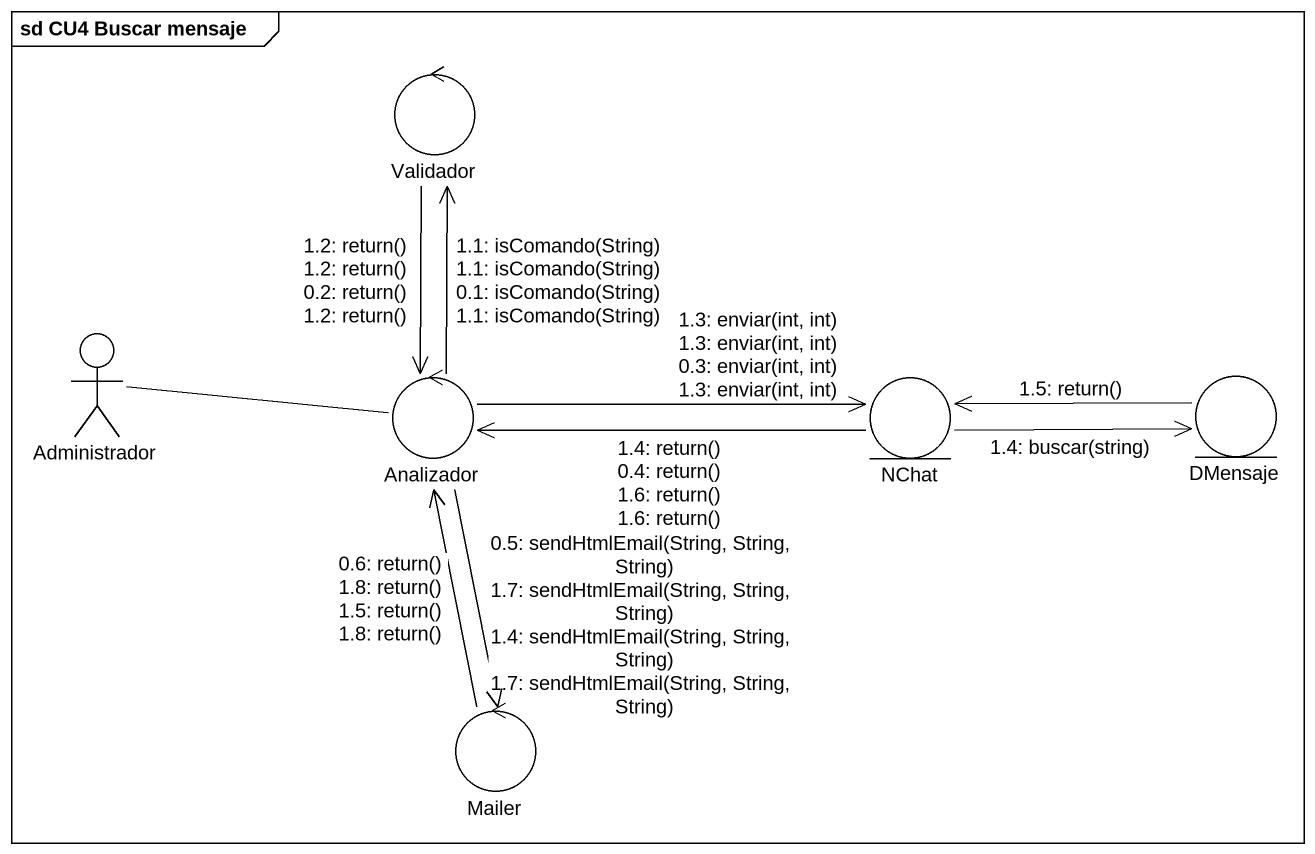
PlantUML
@startuml
mainframe sd CU4 Buscar mensaje
control Validador
actor Administrador
control Analizador
entity NChat
entity DMensaje
control Mailer
Administrador -right- Analizador
Analizador --> Mailer : 0.5: sendHtmlEmail(String, String, String)\n1.7: sendHtmlEmail(String, String, String)\n1.4: sendHtmlEmail(String, String, String)\n1.7: sendHtmlEmail(String, String, String)
Mailer -up-> Analizador : 0.6: return()\n1.8: return()\n1.5: return()\n1.8: return()
Analizador -up-> Validador : 1.1: isComando(String)\n1.1: isComando(String)\n0.1: isComando(String)\n1.1: isComando(String)
Validador --> Analizador : 1.2: return()\n1.2: return()\n0.2: return()\n1.2: return()
Analizador -right-> NChat : 1.3: enviar(int, int)\n1.3: enviar(int, int)\n0.3: enviar(int, int)\n1.3: enviar(int, int)
NChat -left-> Analizador : 1.4: return()\n0.4: return()\n1.6: return()\n1.6: return()
NChat -right-> DMensaje : 1.4: buscar(string)
DMensaje -left-> NChat : 1.5: return()
@enduml
